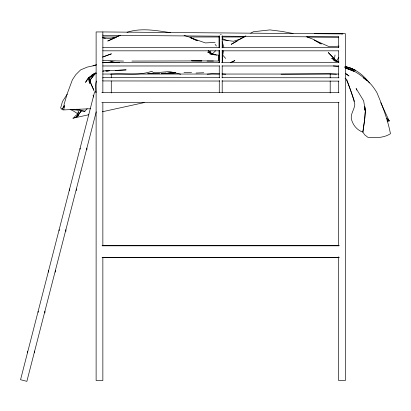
<?xml version="1.0" encoding="UTF-8"?>
<svg xmlns="http://www.w3.org/2000/svg" width="411" height="411" viewBox="0 0 411 411"><rect width="100%" height="100%" fill="white"/><g stroke="black" fill="none" stroke-linecap="round" stroke-linejoin="round"><path stroke-width="0.62" d="M342.841 33.928L102.868 31.945L102.842 35.31L219.443 36.178M64.357 105.432L61.763 109.665L63.849 109.896L64.08 104.451L67.224 93.734L72.393 79.775L75.799 74.663L80.633 69.875L87.24 67.101L96.184 65.164M365.204 111.777L364.603 120.248L362.862 132.116L364.737 134.859L367.86 137.295C375.382 137.998 383.961 138.019 390.45 133.709C387.737 119.544 382.513 106.007 376.964 92.747C373.45 86.757 369.078 81.327 363.175 77.545L366.771 80.494C360.73 74.828 353.717 69.921 345.559 67.964L353.994 71.185L345.559 67.964M80.607 111.473L77.694 116.539L78.27 111.602L77.694 116.539L72.87 118.219L88.807 114.731M64.07 107.98L64.286 106.069M335.042 55.017L334.369 59.014L328.297 52.567L335.725 60.232M223.517 50.784L222.731 55.079L225.618 58.419M210.725 51.005L210.391 52.582L208.531 51.021M96.215 111.833L26.869 381.341L20.55 379.718L94.643 91.756L96.225 92.162M96.39 81.075C95.141 84.661 95.927 88.55 95.897 92.264M77.833 114.864L76.384 116.806L77.992 114.977M87.389 79.878L85.473 82.385L87.61 78.886L89.228 77.443M67.234 94.176L62.477 101.512L60.664 107.862L60.931 108.427L62.729 108.823M336.455 60.648L338.849 57.638M81.671 110.739L79.2 113.6M70.183 109.552L76.03 110.004L84.599 111.509L87.173 108.679M88.535 78.373L87.841 79.148L88.776 78.409M212.508 53.831L215.564 50.784M222.048 39.435L222.721 38.819L228.12 40.812M90.004 79.174L91.021 83.859L93.914 90.399L90.374 82.493L89.624 77.412L93.4 74.093L95.578 72.906L92.054 74.966L88.781 77.833L89.418 83.294L88.781 77.833L91.499 75.999M74.53 116.678L77.458 114.248M89.624 77.412L93.59 74.406M94.807 74.391L93.266 75.383L96.534 73.04M88.781 77.833L90.435 76.847M245.86 35.839L231.157 44.337L237.09 41.131M250.71 33.214L253.402 31.75L269.935 29.905L282.074 31.436L293.094 33.502M245.064 36.6L239.916 39.127L233.52 41.27L222.336 39.821M230.273 62.77L234.871 60.602L230.252 62.708M120.264 35.228L107.728 41.023L116.205 37.401M127.035 32.32C141.065 27.64 156.252 30.532 170.57 32.68M92.999 65.868L96.431 64.584M341.156 33.846L342.003 33.692M93.723 74.309L92.054 74.966L94.381 74.057M120.012 35.531L116.441 36.918L110.076 38.603L102.663 37.848M103.423 56.821L111.422 53.831L102.375 57.093M110.451 62.292L112.095 61.845L116.606 62.575M387.193 121.451L389.202 120.988L380.756 102.678M102.349 111.761L144.22 102.58M109.578 62.297L112.095 61.845L110.389 62.184M103.87 62.719L110.991 61.999L119.539 62.693M165.751 73.137L161.533 73.733L175.61 72.927M341.567 33.681L342.841 33.861M102.704 71.211L103.865 71.082M106.819 70.877L109.244 70.605L105.622 70.913M213.422 61.034L207.041 61.039M207.221 74.196L211.922 73.739L219.428 73.898M107.605 70.898L109.465 70.718L106.125 70.898M103.176 70.949L126.156 69.885L115.399 70.497M174.67 72.536L161.533 73.733L175.163 72.649M339.085 46.124L329.298 46.746L314.117 40.006L321.212 43.987L313.454 39.389L306.478 36.733M110.549 74.175C124.225 73.014 138.45 76.061 151.685 71.319L153.354 72.428L155.435 72.783L167.385 71.704L170.586 71.786L180.732 74.206M215.087 42.431L205.351 42.919L190.252 37.612L197.306 40.746L189.589 37.124L184.077 35.464M106.249 70.898L109.295 70.759M203.794 72.762L196.016 73.03M167.96 73.189L174.983 72.901M63.849 109.896L90.605 108.725M153.437 73.364L147.755 73.43L159.658 73.518M163.542 73.24L166.07 73.209M281.088 74.186L329.154 73.749L336.465 74.201M191.572 72.562L183.979 72.413M102.858 31.945L96.117 31.945L96.117 380.529L102.858 380.529L102.858 257.389M314.41 33.63L345.348 33.63L345.348 380.529L338.613 380.529L338.613 256.772M220.44 34.503L221.2 34.503M102.709 36.995L115.537 36.995M189.944 36.995L219.453 36.995M222.017 36.995L243.826 36.995M307.325 36.995L338.751 36.995M102.858 47.455L219.536 47.455M222.017 47.455L338.777 47.455M102.858 50.82L219.536 50.82M222.017 50.82L338.777 50.82M131.905 61.069L201.662 60.895M102.519 62.621L219.618 62.621M221.544 62.621L338.947 62.621M102.858 65.971L219.448 65.971M222.012 65.971L338.607 65.971M102.858 74.042L219.13 74.042M222.341 74.042L338.613 74.042M101.815 92.567L339.013 92.567M101.815 102.673L339.013 102.673M102.056 245.655L339.414 245.655M102.406 245.809L338.777 245.809M102.056 257.445L339.414 257.445M102.406 257.599L338.777 257.599M219.644 77.689L102.858 77.602L102.853 80.941L219.638 81.029M221.991 77.689L338.993 77.777M221.986 81.029L338.993 81.116M222.007 36.194L338.751 37.036M201.878 60.91L191.618 60.797L217.779 61.034L218.457 60.545L218.78 55.233L209.733 53.79L214.645 54.91M102.796 60.463L123.516 61.075M221.945 73.975L225.773 74.196M387.157 120.372L388.924 120.485L389.202 120.988L386.885 118.579L388.924 120.485M333.321 65.955L338.762 66.536M76.883 109.136L84.949 111.201M345.435 68.118L349.083 68.991L352.895 70.939M338.679 61.676L333.706 60.551L336.558 61.367M347.845 68.858L345.189 67.656L346.226 68.308M102.324 37.55L105.303 38.418M344.978 66.603C355.089 68.298 363.422 75.059 369.458 82.986M344.993 67.055L346.725 67.62L349.088 69.295M216.515 55.259L207.709 52.099L212.415 54.026L208.29 50.723M345.014 67.461L348.713 68.991L347.233 68.139L348.816 69.202M344.767 67.461L348.713 68.991L347.038 68.241L348.019 68.848M347.007 68.298L348.708 68.986M70.394 109.639L72.68 110.574L76.79 113.123L78.008 115.214M338.895 61.676L331.672 58.398L335.874 60.576M345.749 67.132L346.725 67.62M347.691 68.606L348.718 69.325M345.086 78.182L346.036 78.927C349.735 87.075 352.746 95.614 354.806 104.322C354.498 109.922 349.509 114.808 351.811 120.526C353.599 125.93 357.431 130.261 362.862 132.116L364.834 117.957L365.374 111.242L364.829 106.726L365.066 109.881M215.087 44.362L216.433 46.053M223.877 47.229L222.161 41.583M356.774 90.107L356.121 88.493L363.648 100.834L365.374 111.242L364.727 109.511M346.833 79.755L354.508 101.466M338.613 36.836L338.613 47.733M338.613 50.938L338.613 62.482M338.613 65.688L338.613 77.874M338.613 81.08L338.613 92.619M338.613 102.236L338.613 245.87M330.192 74.042L330.192 77.833M330.192 80.988L330.192 92.989M222.408 36.584L222.408 39.127M222.408 42.944L222.408 47.399M222.408 50.579L222.408 62.667M222.202 35.778L222.202 47.902M222.202 50.455L222.202 62.58M222.202 65.77L222.202 77.89M222.202 80.443L222.202 92.567M219.269 35.778L219.269 47.902M219.269 50.455L219.269 62.58M219.269 65.77L219.269 77.89M219.269 80.443L219.269 92.567M219.058 36.584L219.058 47.399M219.058 50.579L219.058 62.667M111.278 74.042L111.278 77.833M111.278 80.988L111.278 92.989M102.858 34.884L102.858 62.482M102.858 62.621L102.858 78.023M102.858 80.541L102.858 92.567M102.858 102.827L102.858 245.87M86.875 148.13L86.875 149.815M80.14 148.13L80.14 149.255M76.384 188.901L76.384 190.586M69.649 188.901L69.649 190.586M65.894 229.672L65.894 231.357M59.158 229.672L59.158 230.797M55.403 270.443L55.403 272.128M48.668 270.443L48.668 272.128M44.912 311.214L44.912 312.899M38.177 311.214L38.177 312.339M34.421 351.148L34.421 352.828M27.686 351.148L27.686 352.828M93.585 75.485L90.523 79.539L94.468 74.35L93.585 75.485M349.268 67.656L345.04 66.541L352.047 68.683L349.268 67.656M354.272 69.716L351.122 68.58L355.859 70.512L354.272 69.716M346.668 74.247L345.697 73.605L348.996 75.984L346.668 74.247M93.528 96.929L93.153 95.121L93.482 96.919"/></g></svg>
